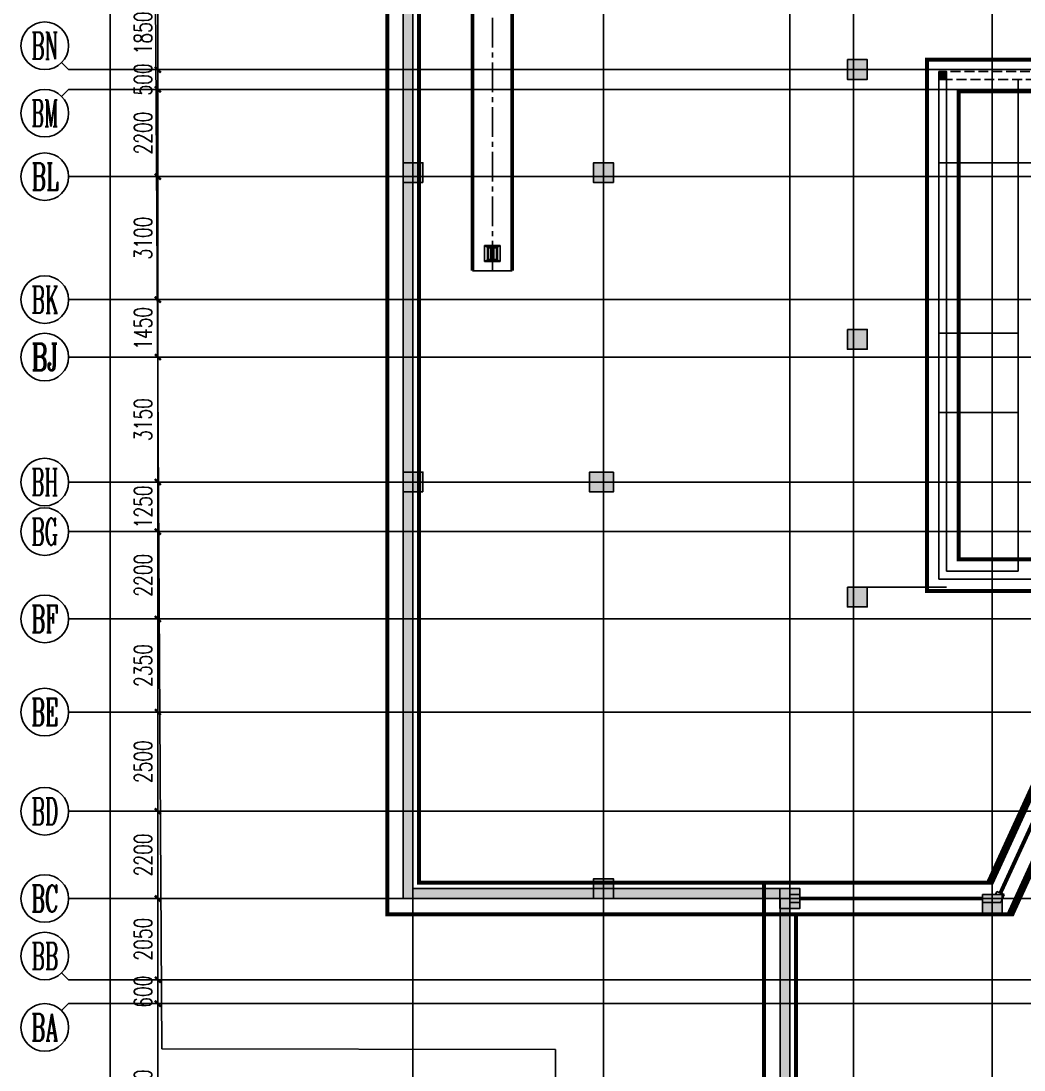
# Model space of a CAD drawing. Extents: x 369444 to 684549, y -549309 to 575337.
# Drawn here: x 370644 to 395924, y 172933 to 199382 of the extents above; entities that cross this region are included whole.
import ezdxf
from ezdxf.enums import TextEntityAlignment as Align

# ---------------------------------------------------------------- set-up
doc = ezdxf.new("R2010")
doc.units = 0
doc.header["$LTSCALE"] = 1000
doc.header["$MEASUREMENT"] = 0
for name, pattern in [('__DASH', [0.35, 0.25, -0.1]), ('CENTER2', [1.125, 0.75, -0.125, 0.125, -0.125]), ('DASH', [0.35, 0.25, -0.1])]:
    doc.linetypes.add(name, pattern=pattern)
for name, color, linetype in [('AXIS', 3, 'Continuous'), ('AXIS_TEXT', 7, 'Continuous'), ('COLUMN', 9, 'Continuous'), ('DIM_SYMB', 3, 'Continuous'), ('DOTE', 1, 'Continuous'), ('DUCT-排烟中心线', 5, 'CENTER2'), ('DUCT-排烟管', 2, 'Continuous'), ('DUCT-排烟管端线', 4, 'Continuous'), ('HS-A-轮廓线-地下室', 3, 'DASH'), ('PUB_HATCH', 8, 'Continuous'), ('WALL', 9, 'Continuous'), ('WINDOW', 4, 'Continuous'), ('构造柱', 6, 'Continuous'), ('防火分区线', 7, 'Continuous'), ('风管标注', 3, 'Continuous')]:
    doc.layers.add(name, color=color, linetype=linetype)
doc.layers.add('不要动图层', color=140, linetype='Continuous', plot=False)
doc.styles.add('_TCH_AXIS', font='COMPLEX', dxfattribs={"bigfont": 'GBCBIG'})
doc.styles.add('_TCH_DIM_T3', font='SIMPLEX', dxfattribs={"width": 0.705882, "bigfont": 'GBCBIG'})
doc.styles.add('COMPLEX', font='COMPLEX')
doc.dimstyles.new('_TCH_ARCH&&150', dxfattribs={"dimtxt": 446.25, "dimasz": 150, "dimexe": 375, "dimexo": 450, "dimgap": 150, "dimtad": 1, "dimdec": 0, "dimzin": 0, "dimdsep": 46, "dimtxsty": '_TCH_DIM_T3', "dimblk": 'ARCHTICK', "dimcen": 0.09, "dimclrt": 7, "dimazin": 2, "dimtfac": 1, "dimtdec": 0, "dimtix": 1, "dimtmove": 2, "dimatfit": 3, "dimfxl": 0, "dimtolj": 1, "dimtzin": 0, "dimarcsym": 0})

# ---------------------------------------------------------------- blocks, each defined once
blk = doc.blocks.new('A$C47E9097D')
at = {"layer": '构造柱'}
blk.add_hatch(color=256, dxfattribs=at).paths.add_polyline_path([(13450, -272400), (13250, -272400), (13250, -272600), (13450, -272600)])
at = {"layer": '构造柱', "elevation": -14}
blk.add_lwpolyline([(13250, -272400), (13450, -272400), (13450, -272600), (13250, -272600)], close=True, dxfattribs=at)
blk = doc.blocks.new('_ArchTick')
at = {"color": 0, "linetype": 'ByBlock', "const_width": 0.4}
blk.add_lwpolyline([(-0.5, -0.5), (0.5, 0.5)], dxfattribs=at)
blk = doc.blocks.new('*D994')
at = {"layer": 'AXIS', "color": 0, "lineweight": -2, "transparency": 16777216}
for p, q in [((377394, 174607), (373719, 174607)), ((374094, 170207), (374094, 174607)), ((377394, 170207), (373719, 170207))]:
    blk.add_line(p, q, dxfattribs=at)
at = {"layer": 'Defpoints', "color": 0, "transparency": 16777216}
for p in [(374094, 174607), (377844, 174607), (377844, 170207)]:
    blk.add_point(p, dxfattribs=at)
at = {"layer": 'AXIS', "color": 0, "lineweight": -2, "transparency": 16777216, "xscale": 150, "yscale": 150, "zscale": 150}
for p, rotation in [((374094, 174607), 90), ((374094, 170207), 270)]:
    blk.add_blockref('_ArchTick', p, dxfattribs=dict(at, rotation=rotation))
at = {"layer": 'AXIS', "color": 7, "lineweight": -2, "transparency": 16777216, "insert": (373721, 172407), "char_height": 446.2, "attachment_point": 5, "rotation": 90, "style": '_TCH_DIM_T3'}
blk.add_mtext('\\A1;4400', dxfattribs=at)
blk = doc.blocks.new('*D995')
at = {"layer": 'AXIS', "color": 0, "lineweight": -2, "transparency": 16777216}
for p, q in [((374094, 175207), (374094, 175357)), ((377394, 175207), (373719, 175207)), ((374094, 174607), (374094, 175207)), ((377394, 174607), (373719, 174607)), ((374094, 174607), (374094, 174457))]:
    blk.add_line(p, q, dxfattribs=at)
at = {"layer": 'Defpoints', "color": 0, "transparency": 16777216}
for p in [(374094, 175207), (377844, 175207), (377844, 174607)]:
    blk.add_point(p, dxfattribs=at)
at = {"layer": 'AXIS', "color": 0, "lineweight": -2, "transparency": 16777216, "xscale": 150, "yscale": 150, "zscale": 150}
for p, rotation in [((374094, 175207), 270), ((374094, 174607), 90)]:
    blk.add_blockref('_ArchTick', p, dxfattribs=dict(at, rotation=rotation))
at = {"layer": 'AXIS', "color": 7, "lineweight": -2, "transparency": 16777216, "insert": (373721, 174907), "char_height": 446.2, "attachment_point": 5, "rotation": 90, "style": '_TCH_DIM_T3'}
blk.add_mtext('\\A1;600', dxfattribs=at)
blk = doc.blocks.new('*D996')
at = {"layer": 'AXIS', "color": 0, "lineweight": -2, "transparency": 16777216}
for p, q in [((377394, 177257), (373719, 177257)), ((374094, 175207), (374094, 177257)), ((377394, 175207), (373719, 175207))]:
    blk.add_line(p, q, dxfattribs=at)
at = {"layer": 'Defpoints', "color": 0, "transparency": 16777216}
for p in [(374094, 177257), (377844, 177257), (377844, 175207)]:
    blk.add_point(p, dxfattribs=at)
at = {"layer": 'AXIS', "color": 0, "lineweight": -2, "transparency": 16777216, "xscale": 150, "yscale": 150, "zscale": 150}
for p, rotation in [((374094, 177257), 90), ((374094, 175207), 270)]:
    blk.add_blockref('_ArchTick', p, dxfattribs=dict(at, rotation=rotation))
at = {"layer": 'AXIS', "color": 7, "lineweight": -2, "transparency": 16777216, "insert": (373721, 176232), "char_height": 446.2, "attachment_point": 5, "rotation": 90, "style": '_TCH_DIM_T3'}
blk.add_mtext('\\A1;2050', dxfattribs=at)
blk = doc.blocks.new('*D997')
at = {"layer": 'AXIS', "color": 0, "lineweight": -2, "transparency": 16777216}
for p, q in [((377394, 179457), (373719, 179457)), ((374094, 177257), (374094, 179457)), ((377394, 177257), (373719, 177257))]:
    blk.add_line(p, q, dxfattribs=at)
at = {"layer": 'Defpoints', "color": 0, "transparency": 16777216}
for p in [(374094, 179457), (377844, 179457), (377844, 177257)]:
    blk.add_point(p, dxfattribs=at)
at = {"layer": 'AXIS', "color": 0, "lineweight": -2, "transparency": 16777216, "xscale": 150, "yscale": 150, "zscale": 150}
for p, rotation in [((374094, 179457), 90), ((374094, 177257), 270)]:
    blk.add_blockref('_ArchTick', p, dxfattribs=dict(at, rotation=rotation))
at = {"layer": 'AXIS', "color": 7, "lineweight": -2, "transparency": 16777216, "insert": (373721, 178357), "char_height": 446.2, "attachment_point": 5, "rotation": 90, "style": '_TCH_DIM_T3'}
blk.add_mtext('\\A1;2200', dxfattribs=at)
blk = doc.blocks.new('*D998')
at = {"layer": 'AXIS', "color": 0, "lineweight": -2, "transparency": 16777216}
for p, q in [((377394, 181957), (373719, 181957)), ((374094, 179457), (374094, 181957)), ((377394, 179457), (373719, 179457))]:
    blk.add_line(p, q, dxfattribs=at)
at = {"layer": 'Defpoints', "color": 0, "transparency": 16777216}
for p in [(374094, 181957), (377844, 181957), (377844, 179457)]:
    blk.add_point(p, dxfattribs=at)
at = {"layer": 'AXIS', "color": 0, "lineweight": -2, "transparency": 16777216, "xscale": 150, "yscale": 150, "zscale": 150}
for p, rotation in [((374094, 181957), 90), ((374094, 179457), 270)]:
    blk.add_blockref('_ArchTick', p, dxfattribs=dict(at, rotation=rotation))
at = {"layer": 'AXIS', "color": 7, "lineweight": -2, "transparency": 16777216, "insert": (373721, 180707), "char_height": 446.2, "attachment_point": 5, "rotation": 90, "style": '_TCH_DIM_T3'}
blk.add_mtext('\\A1;2500', dxfattribs=at)
blk = doc.blocks.new('*D999')
at = {"layer": 'AXIS', "color": 0, "lineweight": -2, "transparency": 16777216}
for p, q in [((377394, 184307), (373719, 184307)), ((374094, 181957), (374094, 184307)), ((377394, 181957), (373719, 181957))]:
    blk.add_line(p, q, dxfattribs=at)
at = {"layer": 'Defpoints', "color": 0, "transparency": 16777216}
for p in [(374094, 184307), (377844, 184307), (377844, 181957)]:
    blk.add_point(p, dxfattribs=at)
at = {"layer": 'AXIS', "color": 0, "lineweight": -2, "transparency": 16777216, "xscale": 150, "yscale": 150, "zscale": 150}
for p, rotation in [((374094, 184307), 90), ((374094, 181957), 270)]:
    blk.add_blockref('_ArchTick', p, dxfattribs=dict(at, rotation=rotation))
at = {"layer": 'AXIS', "color": 7, "lineweight": -2, "transparency": 16777216, "insert": (373721, 183132), "char_height": 446.2, "attachment_point": 5, "rotation": 90, "style": '_TCH_DIM_T3'}
blk.add_mtext('\\A1;2350', dxfattribs=at)
blk = doc.blocks.new('*D1000')
at = {"layer": 'AXIS', "color": 0, "lineweight": -2, "transparency": 16777216}
for p, q in [((377394, 186507), (373719, 186507)), ((374094, 184307), (374094, 186507)), ((377394, 184307), (373719, 184307))]:
    blk.add_line(p, q, dxfattribs=at)
at = {"layer": 'Defpoints', "color": 0, "transparency": 16777216}
for p in [(374094, 186507), (377844, 186507), (377844, 184307)]:
    blk.add_point(p, dxfattribs=at)
at = {"layer": 'AXIS', "color": 0, "lineweight": -2, "transparency": 16777216, "xscale": 150, "yscale": 150, "zscale": 150}
for p, rotation in [((374094, 186507), 90), ((374094, 184307), 270)]:
    blk.add_blockref('_ArchTick', p, dxfattribs=dict(at, rotation=rotation))
at = {"layer": 'AXIS', "color": 7, "lineweight": -2, "transparency": 16777216, "insert": (373721, 185407), "char_height": 446.2, "attachment_point": 5, "rotation": 90, "style": '_TCH_DIM_T3'}
blk.add_mtext('\\A1;2200', dxfattribs=at)
blk = doc.blocks.new('*D1001')
at = {"layer": 'AXIS', "color": 0, "lineweight": -2, "transparency": 16777216}
for p, q in [((374094, 187757), (374094, 187907)), ((377394, 187757), (373719, 187757)), ((374094, 186507), (374094, 187757)), ((377394, 186507), (373719, 186507)), ((374094, 186507), (374094, 186357))]:
    blk.add_line(p, q, dxfattribs=at)
at = {"layer": 'Defpoints', "color": 0, "transparency": 16777216}
for p in [(374094, 187757), (377844, 187757), (377844, 186507)]:
    blk.add_point(p, dxfattribs=at)
at = {"layer": 'AXIS', "color": 0, "lineweight": -2, "transparency": 16777216, "xscale": 150, "yscale": 150, "zscale": 150}
for p, rotation in [((374094, 187757), 270), ((374094, 186507), 90)]:
    blk.add_blockref('_ArchTick', p, dxfattribs=dict(at, rotation=rotation))
at = {"layer": 'AXIS', "color": 7, "lineweight": -2, "transparency": 16777216, "insert": (373721, 187132), "char_height": 446.2, "attachment_point": 5, "rotation": 90, "style": '_TCH_DIM_T3'}
blk.add_mtext('\\A1;1250', dxfattribs=at)
blk = doc.blocks.new('*D1002')
at = {"layer": 'AXIS', "color": 0, "lineweight": -2, "transparency": 16777216}
for p, q in [((377394, 190907), (373719, 190907)), ((374094, 187757), (374094, 190907)), ((377394, 187757), (373719, 187757))]:
    blk.add_line(p, q, dxfattribs=at)
at = {"layer": 'Defpoints', "color": 0, "transparency": 16777216}
for p in [(374094, 190907), (377844, 190907), (377844, 187757)]:
    blk.add_point(p, dxfattribs=at)
at = {"layer": 'AXIS', "color": 0, "lineweight": -2, "transparency": 16777216, "xscale": 150, "yscale": 150, "zscale": 150}
for p, rotation in [((374094, 190907), 90), ((374094, 187757), 270)]:
    blk.add_blockref('_ArchTick', p, dxfattribs=dict(at, rotation=rotation))
at = {"layer": 'AXIS', "color": 7, "lineweight": -2, "transparency": 16777216, "insert": (373721, 189332), "char_height": 446.2, "attachment_point": 5, "rotation": 90, "style": '_TCH_DIM_T3'}
blk.add_mtext('\\A1;3150', dxfattribs=at)
blk = doc.blocks.new('*D1003')
at = {"layer": 'AXIS', "color": 0, "lineweight": -2, "transparency": 16777216}
for p, q in [((377394, 192357), (373719, 192357)), ((374094, 190907), (374094, 192357)), ((377394, 190907), (373719, 190907))]:
    blk.add_line(p, q, dxfattribs=at)
at = {"layer": 'Defpoints', "color": 0, "transparency": 16777216}
for p in [(374094, 192357), (377844, 192357), (377844, 190907)]:
    blk.add_point(p, dxfattribs=at)
at = {"layer": 'AXIS', "color": 0, "lineweight": -2, "transparency": 16777216, "xscale": 150, "yscale": 150, "zscale": 150}
for p, rotation in [((374094, 192357), 90), ((374094, 190907), 270)]:
    blk.add_blockref('_ArchTick', p, dxfattribs=dict(at, rotation=rotation))
at = {"layer": 'AXIS', "color": 7, "lineweight": -2, "transparency": 16777216, "insert": (373721, 191632), "char_height": 446.2, "attachment_point": 5, "rotation": 90, "style": '_TCH_DIM_T3'}
blk.add_mtext('\\A1;1450', dxfattribs=at)
blk = doc.blocks.new('*D1004')
at = {"layer": 'AXIS', "color": 0, "lineweight": -2, "transparency": 16777216}
for p, q in [((377394, 195457), (373719, 195457)), ((374094, 192357), (374094, 195457)), ((377394, 192357), (373719, 192357))]:
    blk.add_line(p, q, dxfattribs=at)
at = {"layer": 'Defpoints', "color": 0, "transparency": 16777216}
for p in [(374094, 195457), (377844, 195457), (377844, 192357)]:
    blk.add_point(p, dxfattribs=at)
at = {"layer": 'AXIS', "color": 0, "lineweight": -2, "transparency": 16777216, "xscale": 150, "yscale": 150, "zscale": 150}
for p, rotation in [((374094, 195457), 90), ((374094, 192357), 270)]:
    blk.add_blockref('_ArchTick', p, dxfattribs=dict(at, rotation=rotation))
at = {"layer": 'AXIS', "color": 7, "lineweight": -2, "transparency": 16777216, "insert": (373721, 193907), "char_height": 446.2, "attachment_point": 5, "rotation": 90, "style": '_TCH_DIM_T3'}
blk.add_mtext('\\A1;3100', dxfattribs=at)
blk = doc.blocks.new('*D1005')
at = {"layer": 'AXIS', "color": 0, "lineweight": -2, "transparency": 16777216}
for p, q in [((377394, 197657), (373719, 197657)), ((374094, 195457), (374094, 197657)), ((377394, 195457), (373719, 195457))]:
    blk.add_line(p, q, dxfattribs=at)
at = {"layer": 'Defpoints', "color": 0, "transparency": 16777216}
for p in [(374094, 197657), (377844, 197657), (377844, 195457)]:
    blk.add_point(p, dxfattribs=at)
at = {"layer": 'AXIS', "color": 0, "lineweight": -2, "transparency": 16777216, "xscale": 150, "yscale": 150, "zscale": 150}
for p, rotation in [((374094, 197657), 90), ((374094, 195457), 270)]:
    blk.add_blockref('_ArchTick', p, dxfattribs=dict(at, rotation=rotation))
at = {"layer": 'AXIS', "color": 7, "lineweight": -2, "transparency": 16777216, "insert": (373721, 196557), "char_height": 446.2, "attachment_point": 5, "rotation": 90, "style": '_TCH_DIM_T3'}
blk.add_mtext('\\A1;2200', dxfattribs=at)
blk = doc.blocks.new('*D1006')
at = {"layer": 'AXIS', "color": 0, "lineweight": -2, "transparency": 16777216}
for p, q in [((377394, 198157), (373719, 198157)), ((374094, 198157), (374094, 198307)), ((374094, 197657), (374094, 198157)), ((377394, 197657), (373719, 197657)), ((374094, 197657), (374094, 197507))]:
    blk.add_line(p, q, dxfattribs=at)
at = {"layer": 'Defpoints', "color": 0, "transparency": 16777216}
for p in [(374094, 198157), (377844, 198157), (377844, 197657)]:
    blk.add_point(p, dxfattribs=at)
at = {"layer": 'AXIS', "color": 0, "lineweight": -2, "transparency": 16777216, "xscale": 150, "yscale": 150, "zscale": 150}
for p, rotation in [((374094, 198157), 270), ((374094, 197657), 90)]:
    blk.add_blockref('_ArchTick', p, dxfattribs=dict(at, rotation=rotation))
at = {"layer": 'AXIS', "color": 7, "lineweight": -2, "transparency": 16777216, "insert": (373721, 197907), "char_height": 446.2, "attachment_point": 5, "rotation": 90, "style": '_TCH_DIM_T3'}
blk.add_mtext('\\A1;500', dxfattribs=at)
blk = doc.blocks.new('*D1007')
at = {"layer": 'AXIS', "color": 0, "lineweight": -2, "transparency": 16777216}
for p, q in [((377394, 200007), (373719, 200007)), ((374094, 198157), (374094, 200007)), ((377394, 198157), (373719, 198157))]:
    blk.add_line(p, q, dxfattribs=at)
at = {"layer": 'Defpoints', "color": 0, "transparency": 16777216}
for p in [(374094, 200007), (377844, 200007), (377844, 198157)]:
    blk.add_point(p, dxfattribs=at)
at = {"layer": 'AXIS', "color": 0, "lineweight": -2, "transparency": 16777216, "xscale": 150, "yscale": 150, "zscale": 150}
for p, rotation in [((374094, 200007), 90), ((374094, 198157), 270)]:
    blk.add_blockref('_ArchTick', p, dxfattribs=dict(at, rotation=rotation))
at = {"layer": 'AXIS', "color": 7, "lineweight": -2, "transparency": 16777216, "insert": (373721, 199082), "char_height": 446.2, "attachment_point": 5, "rotation": 90, "style": '_TCH_DIM_T3'}
blk.add_mtext('\\A1;1850', dxfattribs=at)
blk = doc.blocks.new('*D1115')
at = {"layer": 'AXIS', "color": 0, "lineweight": -2, "transparency": 16777216}
for p, q in [((377394, 470507), (372519, 470507)), ((372894, 65157), (372894, 470507)), ((377394, 65157), (372519, 65157))]:
    blk.add_line(p, q, dxfattribs=at)
at = {"layer": 'Defpoints', "color": 0, "transparency": 16777216}
for p in [(372894, 470507), (377844, 470507), (377844, 65157)]:
    blk.add_point(p, dxfattribs=at)
at = {"layer": 'AXIS', "color": 0, "lineweight": -2, "transparency": 16777216, "xscale": 150, "yscale": 150, "zscale": 150}
for p, rotation in [((372894, 470507), 90), ((372894, 65157), 270)]:
    blk.add_blockref('_ArchTick', p, dxfattribs=dict(at, rotation=rotation))
at = {"layer": 'AXIS', "color": 7, "lineweight": -2, "transparency": 16777216, "insert": (372521, 267832), "char_height": 446.2, "attachment_point": 5, "rotation": 90, "style": '_TCH_DIM_T3'}
blk.add_mtext('\\A1;405350', dxfattribs=at)
blk = doc.blocks.new('$DorLib2D$00000213')
at = {"color": 0, "linetype": 'DASH', "const_width": 0.02}
blk.add_lwpolyline([(0.5, 0), (-0.5, 0)], dxfattribs=at)
blk = doc.blocks.new('_AXISO')
blk.add_circle((0, 0), 0.5)
at = {"layer": 'AXIS_TEXT', "style": 'COMPLEX', "width": 1.041667}
blk.add_attdef('A', text='', height=0.56, dxfattribs=at).set_placement((-0.25, -0.28), (0.25, -0.28), align=Align.FIT)
blk = doc.blocks.new('column500')
h = blk.add_hatch(color=0)
h.dxf.hatch_style = 1
h.paths.add_polyline_path([(-216381, -381440), (-215881, -381440), (-215881, -380940), (-216381, -380940)])
at = {"color": 0}
blk.add_lwpolyline([(-216381, -381440), (-215881, -381440), (-215881, -380940), (-216381, -380940)], close=True, dxfattribs=at)
blk = doc.blocks.new('165gsff')
at = {"layer": 'COLUMN', "lineweight": -2, "ltscale": 6}
blk.add_hatch(color=256, dxfattribs=at).paths.add_polyline_path([(38490804507.5, 3905235777.5), (38490805007.5, 3905235777.5), (38490805007.5, 3905235177.5), (38490804507.5, 3905235177.5)])
at = {"color": 0}
blk.add_lwpolyline([(38490804507.5, 3905235777.5), (38490805007.5, 3905235777.5), (38490805007.5, 3905235177.5), (38490804507.5, 3905235177.5)], close=True, dxfattribs=at)
blk = doc.blocks.new('N-风管')
at = {"color": 0, "linetype": 'Continuous'}
blk.add_line((38489218280.484329, 3905287791.987381, 2600), (38489218280.484329, 3905288191.987381, 2600), dxfattribs=at)
at = {"color": 0}
for p, q in [((38489218680.484329, 3905288191.987381, 2600), (38489218280.484329, 3905288191.987381, 2600)), ((38489218280.484329, 3905288191.987381, 2600), (38489218369.373207, 3905288143.987381, 2600)), ((38489218443.447289, 3905287831.987381, 2600), (38489218443.447289, 3905288143.987381, 2600)), ((38489218517.52137, 3905287831.987381, 2600), (38489218517.52137, 3905288143.987381, 2600)), ((38489218680.484329, 3905288191.987381, 2600), (38489218591.595444, 3905288143.987381, 2600)), ((38489218680.484329, 3905287791.987381, 2600), (38489218680.484329, 3905288191.987381, 2600)), ((38489218280.484329, 3905287791.987381, 2600), (38489218369.373207, 3905287831.987381, 2600)), ((38489218280.484329, 3905287791.987381, 2600), (38489218680.484329, 3905287791.987381, 2600)), ((38489218591.595444, 3905287831.987381, 2600), (38489218680.484329, 3905287791.987381, 2600))]:
    blk.add_line(p, q, dxfattribs=at)
at = {"color": 0, "lineweight": 40}
for p, q in [((38489218591.595444, 3905288143.987381, 2600), (38489218369.373207, 3905288143.987381, 2600)), ((38489218369.373207, 3905288143.987381, 2600), (38489218369.373207, 3905287831.987381, 2600)), ((38489218591.595444, 3905288143.987381, 2600), (38489218591.595444, 3905287831.987381, 2600)), ((38489218369.373207, 3905287831.987381, 2600), (38489218591.595444, 3905287831.987381, 2600))]:
    blk.add_line(p, q, dxfattribs=at)
at = {"layer": 'DUCT-排烟中心线', "color": 0}
blk.add_line((38489218480.484329, 3905287558.5), (38489218480.484329, 3905306080.668364), dxfattribs=at)
at = {"layer": 'DUCT-排烟管', "color": 0, "const_width": 90}
for points in [[(38489217980.484329, 3905306080.668364), (38489217980.484329, 3905287558.5)], [(38489218980.484329, 3905287558.5), (38489218980.484329, 3905306080.668364)]]:
    blk.add_lwpolyline(points, dxfattribs=at)
at = {"layer": 'DUCT-排烟管端线', "color": 0}
blk.add_line((38489217980.484329, 3905287558.5), (38489218980.484329, 3905287558.5), dxfattribs=at)

msp = doc.modelspace()

# ---------------------------------------------------------------- hatches: boundary and pattern name
at = {"layer": 'PUB_HATCH', "linetype": 'ByBlock'}
for points in [[(380524.5, 242507), (380274.5, 242507), (380274.5, 177257), (380524.5, 177507)], [(380524.5, 177507), (380274.5, 177257), (389774.5, 177257), (390024.5, 177507)], [(390024.5, 177507), (389774.5, 177257), (389774.5, 98657), (390024.5, 98907)]]:
    msp.add_hatch(color=256, dxfattribs=at).paths.add_polyline_path(points)

# ---------------------------------------------------------------- linework, layer by layer
at = {"color": 2}
for p, q in [((395774.5, 195807.2, 14), (395774.5, 197907.2, 14)), ((393774.6, 195807.2, 14), (395774.5, 195807.2, 14)), ((393774.5, 191507.2, -13.9), (395774.5, 191507.2, -13.9)), ((393774.5, 189507.2, -13.9), (395774.5, 189507.2, -13.9)), ((393974.5, 185107), (391974.5, 185107))]:
    msp.add_line(p, q, dxfattribs=at)
at = {"layer": 'AXIS'}
for p, q in [((371668.7, 198332.7), (371844.4, 198157)), ((377844.4, 198157), (371844.4, 198157)), ((371668.7, 197481.2), (371844.4, 197657)), ((377844.4, 197657), (371844.4, 197657)), ((377844.4, 195457), (371844.4, 195457)), ((377844.4, 192356.9), (371844.4, 192356.9)), ((377844.4, 190907), (371844.4, 190907)), ((377844.4, 187757), (371844.4, 187757)), ((377844.4, 186507), (371844.4, 186507)), ((377844.4, 184307), (371844.4, 184307)), ((377844.4, 181957), (371844.4, 181957)), ((377844.4, 179457), (371844.4, 179457)), ((377844.4, 177257), (371844.4, 177257)), ((371668.7, 175382.7), (371844.4, 175207)), ((377844.4, 175207), (371844.4, 175207)), ((371668.7, 174431.2), (371844.4, 174607)), ((377844.4, 174607), (371844.4, 174607))]:
    msp.add_line(p, q, dxfattribs=at)
at = {"layer": 'DIM_SYMB', "color": 3}
msp.add_lwpolyline([(398974.5, 190157, 0, 0, 0), (398974.5, 196907, 0, 0, 0), (395174.5, 196907, 0, 0, 0), (395174.5, 184107, 0, 0, 0), (392974.5, 184107, 0, 0, 0), (392974.5, 191007, 80, 0, 0), (392974.5, 191307, 0, 0, 0)], format="xyseb", dxfattribs=at)
at = {"layer": 'DOTE', "color": 8}
for p, q in [((380524.5, 59364.2), (380524.5, 476704.8)), ((385324.5, 59364.2), (385324.5, 476704.8)), ((390024.5, 59364.2), (390024.5, 476704.8)), ((391624.5, 59364.2), (391624.5, 476704.8)), ((395124.5, 59364.2), (395124.5, 476704.8))]:
    msp.add_line(p, q, dxfattribs=at)
at = {"layer": 'DOTE', "color": 8, "lineweight": -2}
for p, q in [((377844.4, 198157), (624570.9, 198157)), ((377844.4, 197657), (624570.9, 197657)), ((377844.4, 195457), (624570.9, 195457)), ((377844.4, 192356.9), (624570.9, 192356.9)), ((377844.4, 190907), (624570.9, 190907)), ((377844.4, 187757), (624570.9, 187757)), ((377844.4, 186507), (624570.9, 186507)), ((377844.4, 184307), (624570.9, 184307)), ((377844.4, 181957), (624570.9, 181957)), ((377844.4, 179457), (624570.9, 179457)), ((377844.4, 177257), (624570.9, 177257)), ((377844.4, 175207), (624570.9, 175207)), ((377844.4, 174607), (624570.9, 174607))]:
    msp.add_line(p, q, dxfattribs=at)
at = {"layer": 'HS-A-轮廓线-地下室', "lineweight": -2, "ltscale": 8}
msp.add_lwpolyline([(380274.5, 448857), (380274.5, 177257), (380274.5, 177257), (389774.5, 177257), (389774.5, 98657)], dxfattribs=at)
at = {"layer": 'WALL', "linetype": 'ByBlock'}
for p, q in [((380274.5, 242507), (380274.5, 177257)), ((380524.5, 242507), (380524.5, 177507)), ((380524.5, 177507), (390024.5, 177507)), ((390024.5, 177507), (390024.5, 98907)), ((380274.5, 177257), (389774.5, 177257)), ((389774.5, 177257), (389774.5, 98657)), ((390274.5, 177357), (390024.5, 177357)), ((390024.5, 177357), (390024.5, 177157)), ((390274.5, 177157), (390274.5, 177357)), ((395206.8, 177357), (394874.5, 177357)), ((394874.5, 177357), (394874.5, 177157)), ((395206.8, 177357), (395237.3, 177433.4)), ((395237.3, 177433.4), (395423, 177359.1)), ((395342.2, 177157), (395423, 177359.1)), ((390024.5, 177157), (390274.5, 177157)), ((394874.5, 177157), (395342.2, 177157))]:
    msp.add_line(p, q, dxfattribs=at)
at = {"layer": 'WALL'}
for p, q in [((393774.5, 185307.2), (393774.6, 198107)), ((393974.5, 185507.2), (393974.6, 197907)), ((397574.5, 195807.2), (395774.5, 195807.2)), ((395774.5, 185507.2), (395774.5, 195807.2)), ((395774.5, 185507.2), (393974.5, 185507.2)), ((395874.5, 185307.2), (393774.5, 185307.2)), ((397574.5, 185307.2), (395874.5, 185307.2))]:
    msp.add_line(p, q, dxfattribs=at)
at = {"layer": 'WALL', "linetype": '__DASH'}
for p, q in [((400624.5, 198106.8), (393774.6, 198107)), ((400424.5, 197906.8), (393974.6, 197907))]:
    msp.add_line(p, q, dxfattribs=at)
at = {"layer": 'WINDOW', "linetype": 'DASH', "const_width": 100}
msp.add_lwpolyline([(397474.5, 182057), (395330.2, 177396.2)], dxfattribs=at)
at = {"layer": '不要动图层'}
msp.add_lwpolyline([(374141.4, 480401.6), (608632.4, 480035.6), (630599.4, 458002.6), (630103.6, 140971.4), (534606.6, 140971.5), (534606.6, 44667.5), (383961.4, 44901.6), (384134.4, 155731.6), (384114.4, 173450.6), (374190.4, 173466.6), (373839.4, 234426.6), (373748.4, 250410.6), (374011.4, 393904.6)], close=True, dxfattribs=at)
at = {"layer": '防火分区线', "color": 56, "linetype": 'DASH', "ltscale": 8, "const_width": 100}
for points in [[(379874.5, 242907), (379874.5, 176857), (395531.2, 176857), (397874.5, 181969.7)], [(380674.5, 242107), (380674.5, 177657), (395017.8, 177657), (397074.5, 182144.3)], [(397074.5, 185007.2), (393478.1, 185007.2), (393478.1, 198407), (404874.5, 198407)], [(397874.5, 185807.2), (394278.1, 185807.2), (394278.1, 197607), (405674.5, 197607)]]:
    msp.add_lwpolyline(points, dxfattribs=at)
at = {"layer": '防火分区线', "linetype": '__DASH', "lineweight": -2, "ltscale": 8, "const_width": 100}
for points in [[(389374.5, 98257), (389374.5, 177657), (395117.8, 177657), (397174.5, 182144.3)], [(390174.5, 99057), (390174.5, 176857), (395631.2, 176857), (397974.5, 181969.7)]]:
    msp.add_lwpolyline(points, dxfattribs=at)

# ---------------------------------------------------------------- block references
at = {"layer": 'AXIS', "lineweight": -2}
ref = msp.add_blockref('_AXISO', (371244.4, 198757), dxfattribs=dict(at, xscale=1200, yscale=1200, zscale=1200))
ref.add_attrib('A', 'BN', dxfattribs={"layer": 'AXIS_TEXT', "lineweight": -2, "ltscale": 6, "height": 678.82, "style": '_TCH_AXIS', "width": 0.512195}).set_placement((370905, 198417.6), (371583.8, 198417.6), align=Align.FIT)
ref = msp.add_blockref('_AXISO', (371244.4, 197057), dxfattribs=dict(at, xscale=1200, yscale=1200, zscale=1200))
ref.add_attrib('A', 'BM', dxfattribs={"layer": 'AXIS_TEXT', "lineweight": -2, "ltscale": 6, "height": 678.82, "style": '_TCH_AXIS', "width": 0.488372}).set_placement((370905, 196717.6), (371583.8, 196717.6), align=Align.FIT)
ref = msp.add_blockref('_AXISO', (371244.4, 195457), dxfattribs=dict(at, xscale=1200, yscale=1200, zscale=1200))
ref.add_attrib('A', 'BL', dxfattribs={"layer": 'AXIS_TEXT', "lineweight": -2, "ltscale": 6, "height": 678.82, "style": '_TCH_AXIS', "width": 0.567568}).set_placement((370905, 195117.6), (371583.8, 195117.6), align=Align.FIT)
ref = msp.add_blockref('_AXISO', (371244.4, 192356.9), dxfattribs=dict(at, xscale=1200, yscale=1200, zscale=1200))
ref.add_attrib('A', 'BK', dxfattribs={"layer": 'AXIS_TEXT', "lineweight": -2, "ltscale": 6, "height": 678.82, "style": '_TCH_AXIS', "width": 0.512195}).set_placement((370905, 192017.5), (371583.8, 192017.5), align=Align.FIT)
ref = msp.add_blockref('_AXISO', (371244.4, 190907), dxfattribs=dict(at, xscale=1200, yscale=1200, zscale=1200))
ref.add_attrib('A', 'BJ', dxfattribs={"layer": 'AXIS_TEXT', "lineweight": -2, "ltscale": 6, "height": 678.82, "style": '_TCH_AXIS', "width": 0.636364}).set_placement((370905, 190567.6), (371583.8, 190567.6), align=Align.FIT)
ref = msp.add_blockref('_AXISO', (371244.4, 187757), dxfattribs=dict(at, xscale=1200, yscale=1200, zscale=1200))
ref.add_attrib('A', 'BH', dxfattribs={"layer": 'AXIS_TEXT', "lineweight": -2, "ltscale": 6, "height": 678.82, "style": '_TCH_AXIS', "width": 0.5}).set_placement((370905, 187417.6), (371583.8, 187417.6), align=Align.FIT)
ref = msp.add_blockref('_AXISO', (371244.4, 186507), dxfattribs=dict(at, xscale=1200, yscale=1200, zscale=1200))
ref.add_attrib('A', 'BG', dxfattribs={"layer": 'AXIS_TEXT', "lineweight": -2, "ltscale": 6, "height": 678.82, "style": '_TCH_AXIS', "width": 0.525}).set_placement((370905, 186167.6), (371583.8, 186167.6), align=Align.FIT)
ref = msp.add_blockref('_AXISO', (371244.4, 184307), dxfattribs=dict(at, xscale=1200, yscale=1200, zscale=1200))
ref.add_attrib('A', 'BF', dxfattribs={"layer": 'AXIS_TEXT', "lineweight": -2, "ltscale": 6, "height": 678.82, "style": '_TCH_AXIS', "width": 0.552632}).set_placement((370905, 183967.6), (371583.8, 183967.6), align=Align.FIT)
ref = msp.add_blockref('_AXISO', (371244.4, 181957), dxfattribs=dict(at, xscale=1200, yscale=1200, zscale=1200))
ref.add_attrib('A', 'BE', dxfattribs={"layer": 'AXIS_TEXT', "lineweight": -2, "ltscale": 6, "height": 678.82, "style": '_TCH_AXIS', "width": 0.552632}).set_placement((370905, 181617.6), (371583.8, 181617.6), align=Align.FIT)
ref = msp.add_blockref('_AXISO', (371244.4, 179457), dxfattribs=dict(at, xscale=1200, yscale=1200, zscale=1200))
ref.add_attrib('A', 'BD', dxfattribs={"layer": 'AXIS_TEXT', "lineweight": -2, "ltscale": 6, "height": 678.82, "style": '_TCH_AXIS', "width": 0.538462}).set_placement((370905, 179117.6), (371583.8, 179117.6), align=Align.FIT)
ref = msp.add_blockref('_AXISO', (371244.4, 177257), dxfattribs=dict(at, xscale=1200, yscale=1200, zscale=1200))
ref.add_attrib('A', 'BC', dxfattribs={"layer": 'AXIS_TEXT', "lineweight": -2, "ltscale": 6, "height": 678.82, "style": '_TCH_AXIS', "width": 0.567568}).set_placement((370905, 176917.6), (371583.8, 176917.6), align=Align.FIT)
ref = msp.add_blockref('_AXISO', (371244.4, 175807), dxfattribs=dict(at, xscale=1200, yscale=1200, zscale=1200))
ref.add_attrib('A', 'BB', dxfattribs={"layer": 'AXIS_TEXT', "lineweight": -2, "ltscale": 6, "height": 678.82, "style": '_TCH_AXIS', "width": 0.538462}).set_placement((370905, 175467.6), (371583.8, 175467.6), align=Align.FIT)
ref = msp.add_blockref('_AXISO', (371244.4, 174007), dxfattribs=dict(at, xscale=1200, yscale=1200, zscale=1200))
ref.add_attrib('A', 'BA', dxfattribs={"layer": 'AXIS_TEXT', "lineweight": -2, "ltscale": 6, "height": 678.82, "style": '_TCH_AXIS', "width": 0.525}).set_placement((370905, 173667.6), (371583.8, 173667.6), align=Align.FIT)
at = {"layer": 'COLUMN', "color": 8, "rotation": 270}
for p in [(772914.4, -17973.9), (772914.4, -24773.9), (772914.4, -31273.9), (771214.4, -38873.9), (776314.4, -39023.9)]:
    msp.add_blockref('column500', p, dxfattribs=at)
at = {"layer": 'COLUMN', "color": 8, "xscale": -1, "rotation": 359.9999999998913}
for p in [(164393.6, 576746.9), (169193.6, 576746.9), (164393.6, 568946.9), (169193.6, 558696.9)]:
    msp.add_blockref('column500', p, dxfattribs=at)
at = {"layer": 'COLUMN', "color": 8, "lineweight": -2, "rotation": 270}
msp.add_blockref('165gsff', (-3904850203, 38490992514.5), dxfattribs=at)
at = {"layer": 'WINDOW', "xscale": 4600, "yscale": 4600, "zscale": -4600, "rotation": 180}
msp.add_blockref('$DorLib2D$00000213', (392574.5, 177257), dxfattribs=at)
at = {"layer": '构造柱', "ltscale": 6}
msp.add_blockref('A$C47E9097D', (380524.5, 470507), dxfattribs=at)
at = {"layer": '风管标注', "color": 8}
msp.add_blockref('N-风管', (-38488835956.2, -3905094473.4), dxfattribs=at)

# ---------------------------------------------------------------- dimensions: what is measured, and where the dimension line sits
at = {"layer": 'AXIS', "lineweight": -2}
for p1, p2, distance, text, picture, middle in [((377844.4, 65157), (377844.4, 470507), 4950, '405350', '*D1115', (372521.3, 267832)), ((377844.4, 198157), (377844.4, 200007), 3750, '1850', '*D1007', (373721.3, 199082)), ((377844.4, 197657), (377844.4, 198157), 3750, '500', '*D1006', (373721.3, 197907)), ((377844.4, 195457), (377844.4, 197657), 3750, '2200', '*D1005', (373721.3, 196557)), ((377844.4, 192356.9), (377844.4, 195457), 3750, '3100', '*D1004', (373721.3, 193906.9)), ((377844.4, 190907), (377844.4, 192356.9), 3750, '1450', '*D1003', (373721.3, 191631.9)), ((377844.4, 187757), (377844.4, 190907), 3750, '3150', '*D1002', (373721.3, 189332)), ((377844.4, 186507), (377844.4, 187757), 3750, '1250', '*D1001', (373721.3, 187132)), ((377844.4, 184307), (377844.4, 186507), 3750, '2200', '*D1000', (373721.3, 185407)), ((377844.4, 181957), (377844.4, 184307), 3750, '2350', '*D999', (373721.3, 183132)), ((377844.4, 179457), (377844.4, 181957), 3750, '2500', '*D998', (373721.3, 180707)), ((377844.4, 177257), (377844.4, 179457), 3750, '2200', '*D997', (373721.3, 178357)), ((377844.4, 175207), (377844.4, 177257), 3750, '2050', '*D996', (373721.3, 176232)), ((377844.4, 174607), (377844.4, 175207), 3750, '600', '*D995', (373721.3, 174907)), ((377844.4, 170207), (377844.4, 174607), 3750, '4400', '*D994', (373721.3, 172407))]:
    dim = msp.add_aligned_dim(p1=p1, p2=p2, distance=distance, text=text, dimstyle='_TCH_ARCH&&150', dxfattribs=at)
    dim.commit()
    dim.dimension.update_dxf_attribs({"geometry": picture, "text_midpoint": middle})

doc.saveas('drawing.dxf')
